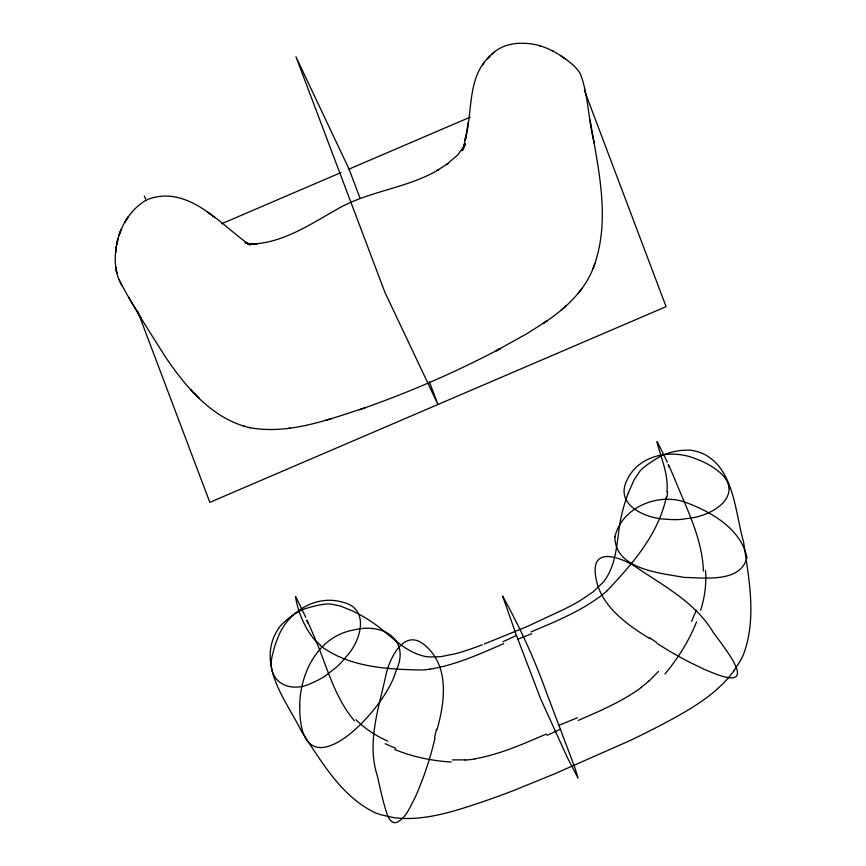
<?xml version="1.0" encoding="UTF-8"?>
<svg xmlns="http://www.w3.org/2000/svg" width="866" height="866" viewBox="0 0 866 866"><rect width="100%" height="100%" fill="white"/><g stroke="black" fill="none" stroke-linecap="round" stroke-linejoin="round"><path stroke-width="1.3" d="M666.917 491.856C668.855 474.655 660.542 456.88 656.937 441.66A43.722 1.559 65.3 0 1 658.052 443.349L667.405 462.228M463.234 148.984L465.724 137.174L465.172 140.162C473.117 111.671 466.428 75.678 491.639 54.439C500.169 45.757 512.704 42.683 524.558 43.343C542.549 43.668 558.851 53.021 572.253 64.344C575.468 67.158 578.347 70.384 580.48 74.086C588.35 95.076 588.187 118.48 593.589 140.162C600.777 180.593 608.354 223.623 594.845 263.654C586.423 289.742 565.26 309 542.939 323.592L546.955 320.864L527.221 333.518L495.861 350.936L500.516 348.468C455.148 372.456 407.875 392.937 359.39 409.726M666.344 497.052C658.517 534.16 632.126 564.459 606.601 591.164M467.694 125.57L468.181 122.712L465.172 140.162M436.886 730.081C444.994 701.99 449.865 665.51 424.243 644.748C403.556 627.601 389.17 659.524 385.771 675.664C378.723 708.659 366.502 742.563 377.446 776.315C380.326 788.818 382.869 801.461 386.918 813.672C388.304 817.775 391.183 823.945 396.552 822.473C406.057 818.262 409.748 807.361 414.446 798.853A258.003 98.876 86.8 0 0 418.224 790.387L423.528 776.737A331.223 126.934 86.8 0 0 431.506 751.915L435.003 738.492M463.256 148.941L464.555 144.221L462.985 149.915M463.786 146.993L463.083 148.952L464.858 144.211L462.487 149.764L465.399 143.561L461.697 150.727L465.139 144.73L457.919 154.798L446.423 164.637L448.014 163.501L437.081 170.537L438.586 169.714C406.609 188.745 367.855 190.845 335.911 209.918C309.075 225.041 281.71 243.714 249.765 244.06L257.061 243.898L254.398 243.963M592.939 268.666L594.845 263.654M696.264 610.292L691.609 621.387M628.305 492.981L634.107 479.861L639.877 471.212A26.803 18.002 -25.3 0 1 643.254 467.9L644.953 466.514A78.535 52.75 -25.3 0 1 652.477 461.221L655.346 459.391A55.056 36.978 -25.3 0 1 663.919 454.618L670.035 452.626A38.569 25.915 -25.3 0 1 674.008 451.619L678.262 450.85A61.096 41.038 -25.3 0 1 682.798 450.309L688.578 450.093A28.827 19.366 -25.3 0 1 692.573 450.472L697.011 451.522A89.036 59.808 -25.3 0 1 702.564 453.459C734.303 468.073 735.082 512.65 743.58 541.954C748.852 578.715 756.906 617.988 743.667 653.96A83.991 56.42 -25.3 0 1 740.56 660.401L734 670.739M482.524 65.091L484.007 63.066M578.012 293.585L582.049 288.432M490.048 55.998L487.374 58.985M658.517 671.399L649.078 681.022M491.639 54.439L494.508 51.895M561.482 309.887L565.704 306.174L562.283 309.173M641.305 687.474C622.102 701.568 599.986 710.964 578.272 720.415M324.685 676.357L336.409 667.275A68.23 48.615 -48.2 0 0 346.649 656.244C360.743 641.089 370.659 608.213 342.308 602.108C315.116 594.217 286.776 612.738 277.607 638.426A68.75 48.994 -48.2 0 0 273.136 652.563C264.098 680.351 288.616 695.03 312.301 682.798A63.792 45.454 -48.2 0 0 324.685 676.357M145.51 200.544C129.445 210.319 119.183 228.029 116.358 246.399C114.518 257.289 114.702 268.752 118.794 279.144C132.585 306.023 149.396 331.332 165.406 356.933C186.093 387.394 212.462 419.133 250.068 427.75C289.558 434.743 328.485 419.49 365.506 407.637M302.288 609.816L296.551 612.825A38.569 25.915 -25.3 0 0 293.033 615.033L289.471 617.62A61.096 41.038 -25.3 0 0 285.845 620.586L281.537 624.689A28.827 19.366 -25.3 0 0 278.895 627.915L276.384 631.953A89.036 59.808 -25.3 0 0 273.645 637.441C260.623 670.749 287.631 703.051 301.585 731.543C321.513 761.539 340.858 795.8 374.339 812.384A83.991 56.42 -25.3 0 0 380.759 814.733L392.201 817.352A94.437 63.434 -25.3 0 0 405.624 818.489C432.08 818.803 457.508 810.186 482.297 801.916A597.692 401.488 -25.3 0 0 500.678 795.399A571.43 383.844 -25.3 0 0 513.376 790.626L554.846 773.728L629.246 740.928A571.43 383.844 -25.3 0 0 645.798 732.863A597.692 401.488 -25.3 0 0 659.004 726.119C682.495 713.703 706.537 700.93 725.069 681.466A94.437 63.434 -25.3 0 0 734 670.739M503.72 643.59C479.916 654.014 455.797 664.915 429.98 669.202M147.458 199.516C187.738 184.263 219.563 223.644 248.748 244.299L245.933 242.383L249.873 244.797M546.457 734C523.335 743.916 499.996 754.351 475.077 758.768M221.62 223.764L340.966 172.572M348.424 169.368L470.26 117.116M530.999 631.899C555.138 621.777 579.776 611.656 600.885 595.895A78.817 48.875 -25.5 0 0 606.687 591.207M484.3 644.001L527.178 626.519L563.993 609.318A166.889 112.104 -25.3 0 0 580.361 600.484L593.134 591.857L603.039 582.417A44.523 29.909 -25.3 0 0 606.471 577.698C616.408 561.666 616.928 542.278 619.807 524.168A245.468 164.886 -25.3 0 1 628.326 492.981M482.243 644.791L474.893 647.541M325.151 420.443L331.754 418.516M288.887 428.259L290.207 428.096M465.28 759.861L452.214 759.893M252.536 243.996L246.096 243.194L249.062 244.028L245.479 242.848L248.477 243.931L245.1 242.448L249.993 244.883M243.703 426.126L245.078 426.473M248.694 427.403L250.068 427.75M538.76 45.497L540.178 45.876M395.751 748.289L385.164 743.732M551.815 50.52L553.287 51.256M690.007 662.436L702.445 668.476A258.003 80.625 47.3 0 0 710.412 671.897C760.998 693.157 727.808 652.239 713.173 632.299C695.55 602.649 664.666 586.563 637.127 567.847C625.826 559.956 594.011 545.19 595.169 571.43C596.793 603.223 625.1 623.574 649.911 638.707M656.872 643.319L668.227 650.355A331.223 103.509 47.3 0 0 689.996 662.414M565.866 59.31L561.114 56.063M207.688 212.224L214.779 217.593M320.204 645.527C348.955 667.513 387.946 669.44 422.803 670.003A78.817 48.734 -24.5 0 0 430.001 669.104M191.722 390.739L190.617 389.581L195.261 394.474M316.61 642.117C305.33 629.972 297.796 611.829 295.522 596.685A43.722 1.938 68.2 0 1 296.616 598.374L305.763 617.35M354.389 720.739C333.291 695.885 326.168 663.053 313.027 633.912A35.441 2.035 66.9 0 0 309.963 626.778L306.997 620.099M128.493 297.114L140.941 317.638M144.232 195.943L146.538 200.815M118.794 279.144L121.825 285.737M668.628 464.988L671.551 471.667A35.441 0.79 66.7 0 1 674.636 478.79C686.489 508.613 702.358 538.306 703.398 571.04M584.344 90.237L666.084 306.651L209.821 502.356L137.651 311.251M360.04 198.217L349.052 169.108L295.955 56.788L384.861 292.188L437.958 404.498L429.352 381.722M590.06 119.854L594.098 143.02M302.266 609.751A55.056 36.978 -25.3 0 1 311.543 606.904L314.813 606.048A78.535 52.75 -25.3 0 1 323.678 604.306L326.525 604.003A26.554 17.84 -25.3 0 1 330.39 603.959L340.176 605.94L352.884 611.115A245.468 164.886 -25.3 0 1 379.265 627.352C393.11 638.199 406.013 651.838 423.701 656.092A44.523 29.909 -25.3 0 0 429.244 656.958L440.61 656.709L455.548 653.711A163.663 109.939 -25.3 0 0 474.882 647.508M320.626 645.213A203.066 105.306 -31.1 0 1 316.934 641.89M516.298 635.46A473.572 343.759 -26 0 1 502.93 641.749M531.637 633.771A473.572 347.905 -25.4 0 1 517.738 639.173M667.524 491.736A203.066 107.633 -16.9 0 1 667.08 496.932M306.802 620.565A120.58 4.092 66.5 0 1 307.939 623.119M387.719 741.101A172.28 116.769 -21.8 0 1 355.958 719.722M451.251 762.058A212.43 147.22 -27.1 0 1 394.734 749.48M475.055 758.952A82.941 56.387 -25.8 0 1 465.226 760.045M560.605 729.129A473.28 286.863 -24.7 0 1 547.02 735.331M577.373 717.752A469.653 281.677 -25.2 0 1 559.263 725.091M648.926 680.936A82.941 56.084 -25.1 0 1 641.165 687.355M696.61 621.723A212.43 151.918 -22.6 0 1 664.947 673.975M705.498 570.542A172.28 121.305 -22.3 0 1 700.637 610.303M668.195 464.934A120.58 4.86 67 0 1 669.342 467.532M656.46 642.323A203.575 62.612 47.1 0 1 649.543 637.701M436.432 729.334A203.575 77.02 87 0 1 434.57 737.724M299.733 705.509C298.835 800.79 385.933 709.6 395.773 671.475C411.339 639.314 382.404 622.373 353.566 630.047C318.547 636.109 300.004 672.655 299.733 705.509M729.096 487.915C729.562 500.083 718.25 508.353 708.323 512.932A63.792 43.798 5.8 0 1 695.517 517.294L681.087 519.427A68.23 46.84 5.8 0 1 666.106 519.221C646.155 518.561 614.07 505.246 627.081 479.959C638.946 454.531 671.94 448.653 696.015 458.948A68.75 47.197 5.8 0 1 709.763 465.28C718.195 470.444 727.765 477.339 729.096 487.915M502.659 596.209L516.266 634.951L540.622 698.786L567.36 757.566L578.087 778.263L575.035 768.088L549.044 699.306A163.468 6.549 66.8 0 1 545.807 690.743C534.051 658.171 519.47 626.356 502.659 596.209M614.882 536.888C615.022 569.449 660.119 572.989 684.118 577.405C703.852 577.698 740.549 583.186 746.936 557.704C741.209 528.574 710.228 511.178 684.324 501.901C657.186 492.797 621.528 507.768 614.882 536.888M116.358 246.399L115.579 252.309L116.358 246.399M117.029 243.01L116.672 244.645L117.917 239.005L117.029 243.01M119.854 232.997L118.913 235.584L121.251 229.187L119.854 232.997M126.425 219.661L124.726 222.324L128.19 216.922L126.425 219.661M197.794 396.985L194.136 393.326L198.942 398.133L197.794 396.985M116.315 270.354L115.665 266.977L116.802 272.974L116.315 270.354"/></g></svg>
